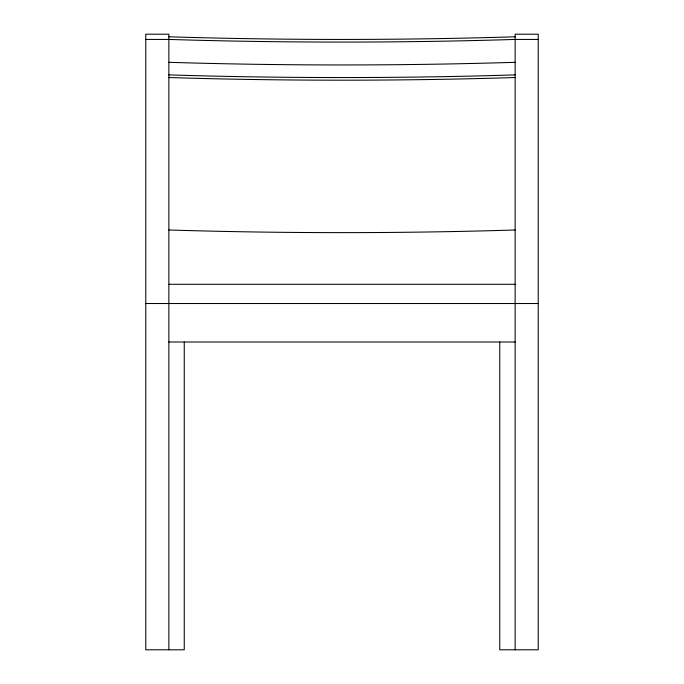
<?xml version="1.0" encoding="UTF-8"?>
<svg xmlns="http://www.w3.org/2000/svg" width="684" height="684" viewBox="0 0 684 684"><rect width="100%" height="100%" fill="white"/><g stroke="black" fill="none" stroke-linecap="round" stroke-linejoin="round"><path stroke-width="1.03" d="M515.138 74.898L486.64 75.71A788.737 108.405 0 0 1 197.36 75.71L168.862 74.898M515.138 77.549L486.64 78.352A788.737 108.405 0 0 1 197.36 78.352L168.862 77.549M145.778 39.433L168.862 39.433A788.737 108.405 0 0 0 515.138 39.433L538.222 39.433M168.862 284.287L515.138 284.287M145.778 303.525L538.222 303.525M168.862 342L515.138 342M515.138 649.8L515.138 34.2L538.222 34.2L538.222 649.8L499.748 649.8L499.748 342M184.252 342L184.252 649.8L145.778 649.8L145.778 34.2L168.862 34.2L168.862 649.8M515.138 62.304A788.737 108.405 0 0 1 168.862 62.304M515.138 36.791A788.737 108.405 0 0 1 168.862 36.791M515.138 229.986A788.737 108.405 0 0 1 168.862 229.986"/></g></svg>
